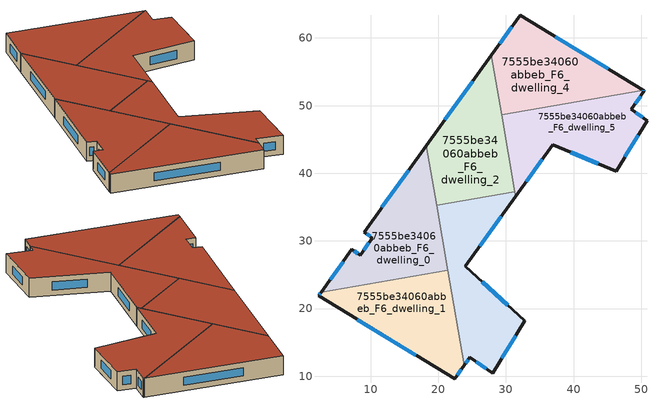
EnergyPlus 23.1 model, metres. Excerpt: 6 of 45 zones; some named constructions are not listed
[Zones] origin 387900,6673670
7555be34060abbeb_F6_dwelling_0
 floor to 7555be34060abbeb_F5_dwelling_0 (EU_floor_Construction): 18.25,44.08 21.42,25.67 2.71,22.45 7.24,28.76 8.45,27.89 10.27,30.42 9.06,31.29 z18
 wall outside (EU_wall_Construction): 18.25,44.08 9.06,31.29 10.27,30.42 8.45,27.89 7.24,28.76 2.71,22.45 z18:21
 wall to 7555be34060abbeb_F6_dwelling_1 (EU_wall_Construction): 2.71,22.45 21.42,25.67 z18:21
 wall to 7555be34060abbeb_F6_dwelling_3 (EU_wall_Construction): 21.42,25.67 19.76,35.28 z18:21
 wall to 7555be34060abbeb_F6_dwelling_2 (EU_wall_Construction): 19.76,35.28 18.25,44.08 z18:21
 window (EU_Window_Construction): 9.41,31.04 9.93,30.67 / 15.62,40.42 11.69,34.94 / 5.95,26.95 4,24.25 / 8.11,28.14 7.59,28.51 / 9.75,29.7 8.97,28.61 z18.86:20.14
 roof outside (EU_roof_Construction): 21.42,25.67 18.25,44.08 9.06,31.29 10.27,30.42 8.45,27.89 7.24,28.76 2.71,22.45 z21
7555be34060abbeb_F6_dwelling_1
 floor to 7555be34060abbeb_F5_dwelling_1 (EU_floor_Construction): 21.42,25.67 23.85,11.58 22.41,9.59 2.3,21.88 2.71,22.45 z18
 wall outside (EU_wall_Construction): 2.71,22.45 2.3,21.88 22.41,9.59 23.85,11.58 z18:21
 wall to 7555be34060abbeb_F6_dwelling_3 (EU_wall_Construction): 23.85,11.58 21.42,25.67 z18:21
 window (EU_Window_Construction): 22.82,10.16 23.44,11.02 / 8.05,18.37 16.67,13.1 / 2.59,22.28 2.42,22.04 z18.86:20.14
 roof outside (EU_roof_Construction): 22.41,9.59 23.85,11.58 21.42,25.67 2.71,22.45 2.3,21.88 z21
7555be34060abbeb_F6_dwelling_2
 floor to 7555be34060abbeb_F5_dwelling_2 (EU_floor_Construction): 27.86,57.45 31.34,37.27 19.76,35.28 18.25,44.08 z18
 wall outside (EU_wall_Construction): 27.86,57.45 18.25,44.08 z18:21
 wall to 7555be34060abbeb_F6_dwelling_3 (EU_wall_Construction): 19.76,35.28 31.34,37.27 z18:21
 wall to 7555be34060abbeb_F6_dwelling_5 (EU_wall_Construction): 31.34,37.27 29.37,48.66 z18:21
 wall to 7555be34060abbeb_F6_dwelling_4 (EU_wall_Construction): 29.37,48.66 27.86,57.45 z18:21
 window (EU_Window_Construction): 25.11,53.63 20.99,47.9 z18.86:20.14
 roof outside (EU_roof_Construction): 31.34,37.27 27.86,57.45 18.25,44.08 19.76,35.28 z21
7555be34060abbeb_F6_dwelling_3
 floor to 7555be34060abbeb_F5_dwelling_3 (EU_floor_Construction): 31.34,37.27 31.46,36.58 24.03,26.25 32.78,18.17 28.06,10.43 24.7,12.77 23.85,11.58 19.76,35.28 z18
 wall outside (EU_wall_Construction): 23.85,11.58 24.7,12.77 28.06,10.43 32.78,18.17 24.03,26.25 31.46,36.58 z18:21
 wall to 7555be34060abbeb_F6_dwelling_5 (EU_wall_Construction): 31.46,36.58 31.34,37.27 z18:21
 window (EU_Window_Construction): 24.09,11.92 24.45,12.43 / 26.15,29.2 29.33,33.63 / 30.28,20.47 26.53,23.94 / 29.41,12.64 31.43,15.96 / 25.66,12.1 27.1,11.1 z18.86:20.14
 roof outside (EU_roof_Construction): 28.06,10.43 32.78,18.17 24.03,26.25 31.46,36.58 31.34,37.27 19.76,35.28 23.85,11.58 24.7,12.77 z21
7555be34060abbeb_F6_dwelling_4
 floor to 7555be34060abbeb_F5_dwelling_4 (EU_floor_Construction): 50.34,52.27 29.38,48.66 27.86,57.45 32.12,63.39 z18
 wall outside (EU_wall_Construction): 50.34,52.27 32.12,63.39 27.86,57.45 z18:21
 wall to 7555be34060abbeb_F6_dwelling_5 (EU_wall_Construction): 29.38,48.66 50.34,52.27 z18:21
 window (EU_Window_Construction): 30.91,61.69 29.08,59.15 / 45.13,55.45 37.33,60.21 z18.86:20.14
 roof outside (EU_roof_Construction): 50.34,52.27 32.12,63.39 27.86,57.45 29.38,48.66 z21
7555be34060abbeb_F6_dwelling_5
 floor to 7555be34060abbeb_F5_dwelling_5 (EU_floor_Construction): 50.44,52.2 48.57,49.46 50.87,47.78 46.31,40.32 36.96,44.23 31.46,36.58 29.38,48.66 50.34,52.27 z18
 wall outside (EU_wall_Construction): 31.46,36.58 36.96,44.23 46.31,40.32 50.87,47.78 48.57,49.46 50.44,52.2 50.34,52.27 z18:21
 window (EU_Window_Construction): 50.41,52.22 50.37,52.25 / 49.1,50.24 49.91,51.42 / 50.21,48.26 49.23,48.98 / 47.61,42.45 49.56,45.65 / 39.63,43.11 43.64,41.44 / 33.03,38.77 35.39,42.05 z18.86:20.14
 roof outside (EU_roof_Construction): 46.31,40.32 50.87,47.78 48.57,49.46 50.44,52.2 50.34,52.27 29.38,48.66 31.46,36.58 36.96,44.23 z21
[SCHEDULE:FILE] Column Number=1; Rows to Skip at Top=0; Number of Hours of Data=8760; Column Separator=Comma; Interpolate to Timestep=No; Minutes per Item=60; Adjust Schedule for Daylight Savings=Yes
Name | File
EU_Step8_GainSchedule_7555be34060abbeb_F1_dwelling_6_f000 | ../../schedules/7555be34060abbeb/7555be34060abbeb_F1_dwelling_6_f000_gain.csv
EU_Step8_GainSchedule_7555be34060abbeb_F2_dwelling_0_f000 | ../../schedules/7555be34060abbeb/7555be34060abbeb_F2_dwelling_0_f000_gain.csv
EU_Step8_GainSchedule_7555be34060abbeb_F2_dwelling_1_f000 | ../../schedules/7555be34060abbeb/7555be34060abbeb_F2_dwelling_1_f000_gain.csv
EU_Step8_GainSchedule_7555be34060abbeb_F2_dwelling_2_f000 | ../../schedules/7555be34060abbeb/7555be34060abbeb_F2_dwelling_2_f000_gain.csv
EU_Step8_GainSchedule_7555be34060abbeb_F2_dwelling_3_f000 | ../../schedules/7555be34060abbeb/7555be34060abbeb_F2_dwelling_3_f000_gain.csv
EU_Step8_GainSchedule_7555be34060abbeb_F2_dwelling_4_f000 | ../../schedules/7555be34060abbeb/7555be34060abbeb_F2_dwelling_4_f000_gain.csv
EU_Step8_GainSchedule_7555be34060abbeb_F2_dwelling_5_f000 | ../../schedules/7555be34060abbeb/7555be34060abbeb_F2_dwelling_5_f000_gain.csv
EU_Step8_GainSchedule_7555be34060abbeb_F2_dwelling_6_f000 | ../../schedules/7555be34060abbeb/7555be34060abbeb_F2_dwelling_6_f000_gain.csv
EU_Step8_GainSchedule_7555be34060abbeb_F3_dwelling_0_f000 | ../../schedules/7555be34060abbeb/7555be34060abbeb_F3_dwelling_0_f000_gain.csv
EU_Step8_GainSchedule_7555be34060abbeb_F3_dwelling_1_f000 | ../../schedules/7555be34060abbeb/7555be34060abbeb_F3_dwelling_1_f000_gain.csv
EU_Step8_GainSchedule_7555be34060abbeb_F3_dwelling_2_f000 | ../../schedules/7555be34060abbeb/7555be34060abbeb_F3_dwelling_2_f000_gain.csv
EU_Step8_GainSchedule_7555be34060abbeb_F3_dwelling_3_f000 | ../../schedules/7555be34060abbeb/7555be34060abbeb_F3_dwelling_3_f000_gain.csv
EU_Step8_GainSchedule_7555be34060abbeb_F3_dwelling_4_f000 | ../../schedules/7555be34060abbeb/7555be34060abbeb_F3_dwelling_4_f000_gain.csv
EU_Step8_GainSchedule_7555be34060abbeb_F3_dwelling_5_f000 | ../../schedules/7555be34060abbeb/7555be34060abbeb_F3_dwelling_5_f000_gain.csv
EU_Step8_GainSchedule_7555be34060abbeb_F4_dwelling_0_f000 | ../../schedules/7555be34060abbeb/7555be34060abbeb_F4_dwelling_0_f000_gain.csv
EU_Step8_GainSchedule_7555be34060abbeb_F4_dwelling_1_f000 | ../../schedules/7555be34060abbeb/7555be34060abbeb_F4_dwelling_1_f000_gain.csv
EU_Step8_GainSchedule_7555be34060abbeb_F4_dwelling_2_f000 | ../../schedules/7555be34060abbeb/7555be34060abbeb_F4_dwelling_2_f000_gain.csv
EU_Step8_GainSchedule_7555be34060abbeb_F4_dwelling_3_f000 | ../../schedules/7555be34060abbeb/7555be34060abbeb_F4_dwelling_3_f000_gain.csv
EU_Step8_GainSchedule_7555be34060abbeb_F4_dwelling_4_f000 | ../../schedules/7555be34060abbeb/7555be34060abbeb_F4_dwelling_4_f000_gain.csv
EU_Step8_GainSchedule_7555be34060abbeb_F4_dwelling_5_f000 | ../../schedules/7555be34060abbeb/7555be34060abbeb_F4_dwelling_5_f000_gain.csv
